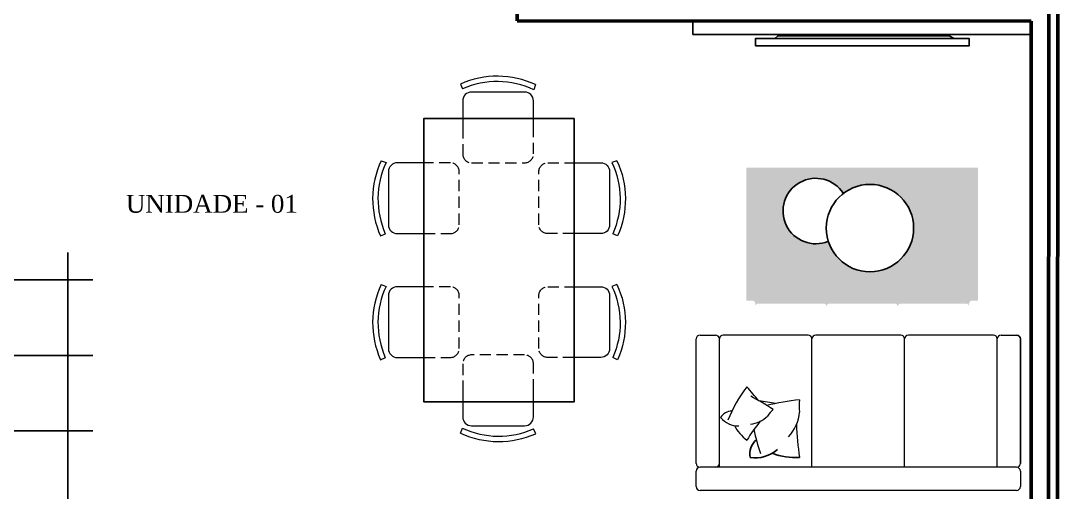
# Model space of a CAD drawing. Header units: centimetres. Extents: x -48696 to 156237, y -5617 to 29024.
# Drawn here: x 88149 to 88731, y 12545 to 12809 of the extents above; entities that cross this region are included whole.
import ezdxf

# ---------------------------------------------------------------- set-up
doc = ezdxf.new("R2010")
doc.units = ezdxf.units.CM
doc.linetypes.add('HIDDEN', pattern=[9.525, 6.35, -3.175])
for name, color, linetype in [('01', 1, 'Continuous'), ('ACESSORIOS', 2, 'Continuous'), ('Piso', 55, 'Continuous'), ('PN010', 1, 'Continuous'), ('Portas-Cotas', 2, 'Continuous')]:
    doc.layers.add(name, color=color, linetype=linetype)
for name, color, linetype, lineweight in [('Hachura', 1, 'Continuous', 9), ('Moveis', 1, 'Continuous', 9), ('Nível Fachada', 7, 'Continuous', 70), ('Parede Baixa', 5, 'Continuous', 50)]:
    doc.layers.add(name, color=color, linetype=linetype, lineweight=lineweight)
doc.styles.add('Valéria', font='romantic.ttf', dxfattribs={"height": 10})

# ---------------------------------------------------------------- blocks, each defined once
blk = doc.blocks.new('cad')
at = {"layer": 'Moveis', "linetype": 'HIDDEN'}
for p, q in [((48757.25, 6115.68), (48727.25, 6115.68)), ((48722.25, 6110.68), (48722.25, 6095.68)), ((48762.25, 6095.68), (48762.25, 6110.68))]:
    blk.add_line(p, q, dxfattribs=at)
at = {"layer": 'Moveis'}
for p, q in [((48722.25, 6095.68), (48722.25, 6080.68)), ((48762.25, 6080.68), (48762.25, 6095.68)), ((48721.06, 6071.53), (48722.05, 6074.38)), ((48727.25, 6075.68), (48757.25, 6075.68)), ((48763.54, 6071.19), (48762.31, 6073.93))]:
    blk.add_line(p, q, dxfattribs=at)
at = {"layer": 'Moveis', "linetype": 'HIDDEN'}
for centre, start, end in [((48727.25, 6110.68), 90, 180), ((48757.25, 6110.68), 0, 90)]:
    blk.add_arc(centre, 5, start, end, dxfattribs=at)
at = {"layer": 'Moveis'}
for centre, radius, start, end in [((48727.25, 6080.68), 5, 180, 270), ((48757.25, 6080.68), 5, 270, 0), ((48742.67, 6118.15), 48.39, 244.77162, 293.94946), ((48742.67, 6118.15), 51.39, 245.13103, 293.96091)]:
    blk.add_arc(centre, radius, start, end, dxfattribs=at)

msp = doc.modelspace()

# ---------------------------------------------------------------- hatches: boundary and pattern name
at = {"layer": 'Nível Fachada', "transparency": 33554687}
h = msp.add_hatch(dxfattribs=at)
h.set_pattern_fill('DSTAR', color=55, scale=6.666667, angle=270, pattern_type=2)
h.set_pattern_definition([(270, (91478.0515, 29666.526), (6.6666667, -6.6666667), [1.2666667, -5.4]), (126.2538, (91478.05154, 29663.99284), (53.333285785, -73.333365732), [1.2400733, -122.7670933]), (341.5651, (91476.5849, 29666.0595), (-13.33333623, 6.66665602), [1.2649133, -19.81694]), (198.4349, (91478.9849, 29665.2595), (-13.33333623, -6.66665602), [1.2649133, -19.81694]), (55.4915, (91476.58488, 29664.4595), (-59.999965726, -86.6666869946), [1.2944333, -128.14882]), (199.6538, (91477.5182, 29664.79284), (-73.333347571, -26.666634982), [0.9910733, -98.1160533]), (270, (91478.0515, 29664.993), (6.6666667, -6.6666667), [1, -5.6666667]), (344.0546, (91478.0515, 29665.5262), (26.66666751, -6.66666593), [0.97068, -47.5633867]), (123.6901, (91477.1182, 29665.2595), (6.66667556, -13.33333039), [0.96148, -23.0755267]), (56.3099, (91477.5182, 29665.7262), (6.66667556, 13.33333039), [0.96148, -23.0755267]), (303.6901, (91480.8515, 29661.4595), (-6.66667556, 13.33333039), [0.96148, -23.0755267]), (236.3099, (91480.4515, 29661.9262), (-6.66667556, -13.33333039), [0.96148, -23.0755267]), (15.9454, (91481.3849, 29661.6595), (-26.66666751, -6.66666593), [0.97068, -47.5633867]), (90, (91481.385, 29662.193), (-6.6666667, 6.6666667), [1, -5.6666667]), (160.3462, (91480.85154, 29662.39284), (73.333347571, -26.666634982), [0.9910733, -98.1160533]), (304.5085, (91479.9182, 29662.72618), (59.999965726, -86.6666869946), [1.2944333, -128.14882]), (161.5651, (91482.3182, 29661.9262), (13.33333623, -6.66665602), [1.2649133, -19.81694]), (18.4349, (91479.9182, 29661.1262), (13.33333623, 6.66665602), [1.2649133, -19.81694]), (233.7462, (91481.38488, 29663.19284), (-53.333285785, -73.333365732), [1.2400733, -122.7670933]), (90, (91481.385, 29660.6595), (-6.6666667, 6.6666667), [1.2666667, -5.4])])
edge = h.paths.add_edge_path()
edge.add_arc((88625.76324, 12692.85899), 24.51304, 180, 540)
edge = h.paths.add_edge_path()
edge.add_arc((88595.34523, 12702.44101), 18.38478, 392.48787942, 652.54205058)
edge.add_arc((88625.76324, 12692.85899), 24.51304, 127.46396379, 197.5659662, ccw=False)
edge = h.paths.add_edge_path()
edge.add_arc((88603.04292, 12648.82488), 1.66667, 450, 539.99924286)
edge.add_arc((88599.70958, 12648.82488), 1.66667, 360.00075714, 450)
edge.add_line((88599.70958, 12650.49155), (88563.04292, 12650.49155))
edge.add_arc((88563.04292, 12648.82488), 1.66667, 450, 540)
edge.add_line((88561.37625, 12648.82488), (88561.37625, 12650.49155))
edge.add_arc((88559.70958, 12650.49155), 1.66667, 360, 450)
edge.add_line((88559.70958, 12652.15822), (88556.37625, 12652.15822))
edge.add_line((88556.37625, 12652.15822), (88556.37625, 12726.82488))
edge.add_line((88556.37625, 12726.82488), (88686.37625, 12726.82488))
edge.add_line((88686.37625, 12726.82488), (88686.37625, 12652.15822))
edge.add_line((88686.37625, 12652.15822), (88683.04292, 12652.15822))
edge.add_arc((88683.04292, 12650.49155), 1.66667, 450, 540)
edge.add_line((88681.37625, 12650.49155), (88681.37625, 12648.82488))
edge.add_arc((88679.70958, 12648.82488), 1.66667, 360, 450)
edge.add_line((88679.70958, 12650.49155), (88643.04292, 12650.49155))
edge.add_arc((88643.04292, 12648.82488), 1.66667, 450, 539.99924286)
edge.add_arc((88639.70958, 12648.82488), 1.66667, 360.00075714, 450)
edge.add_line((88639.70958, 12650.49155), (88603.04292, 12650.49155))
at = {"layer": 'Piso'}
h = msp.add_hatch(dxfattribs=at)
h.set_pattern_fill('ANSI37', color=256, scale=13.333333, angle=45)
h.set_pattern_definition([(90, (104600.872, 683.397), (-42.33333, 3e-14), []), (180, (104600.872, 683.397), (-3e-14, -42.33333), [])])
edge = h.paths.add_edge_path()
edge.add_line((87949.35064, 12679.46628), (87949.35064, 12541.84112))
edge.add_line((87949.35064, 12541.84112), (88017.85864, 12541.84112))
edge.add_line((88017.85864, 12541.84112), (88017.85864, 12533.53712))
edge.add_line((88017.85864, 12533.53712), (88019.93464, 12533.53712))
edge.add_line((88019.93464, 12533.53712), (88019.93464, 12470.21912))
edge.add_line((88019.93464, 12470.21912), (88017.85864, 12470.21912))
edge.add_line((88017.85864, 12470.21912), (88017.85864, 12461.91512))
edge.add_line((88017.85864, 12461.91512), (87949.35064, 12461.91512))
edge.add_line((87949.35064, 12461.91512), (87949.34921, 12459.46476))
edge.add_line((87949.34921, 12459.46476), (88009.38562, 12459.42974))
edge.add_line((88009.38562, 12459.42974), (88009.35063, 12399.42975))
edge.add_line((88009.35063, 12399.42975), (88189.38561, 12399.42975))
edge.add_line((88189.38561, 12399.42975), (88189.38561, 12455.34482))
edge.add_line((88189.38561, 12455.34482), (88187.60595, 12455.34482))
edge.add_line((88187.60595, 12455.34482), (88187.60595, 12450.76149))
edge.add_line((88187.60595, 12450.76149), (88115.55045, 12450.76149))
edge.add_line((88115.55045, 12450.76149), (88116.56429, 12518.85626))
edge.add_line((88116.56429, 12518.85626), (88113.81429, 12518.85626))
edge.add_line((88113.81429, 12518.85626), (88113.81429, 12515.84482))
edge.add_line((88113.81429, 12515.84482), (88111.98095, 12515.84482))
edge.add_line((88111.98095, 12515.84482), (88111.98095, 12520.42815))
edge.add_line((88111.98095, 12520.42815), (88116.56429, 12520.42815))
edge.add_line((88116.56429, 12520.42815), (88116.56429, 12525.01149))
edge.add_line((88116.56429, 12525.01149), (88189.46959, 12525.01149))
edge.add_line((88189.46959, 12525.01149), (88189.46959, 12679.10081))
edge.add_line((88189.46959, 12679.10081), (87949.38016, 12679.46626))

# ---------------------------------------------------------------- linework, layer by layer
for p, q in [((88561.47587, 12795.16874), (88561.47587, 12799.19467)), ((88681.47587, 12795.16874), (88681.47587, 12799.19467)), ((88716.17454, 12758.06532), (88716.17454, 12750.70976))]:
    msp.add_line(p, q)
at = {"layer": '01', "color": 1}
for centre, radius, start, end in [((88568.81339, 12566.01198), 10.51151, 130.55199163, 190.13604272), ((88561.38566, 12582.66182), 18.72871, 261.03124185, 311.41312595), ((88583.91283, 12599.07468), 34.98737, 248.28525858, 273.7469733)]:
    msp.add_arc(centre, radius, start, end, dxfattribs=at)
at = {"layer": 'ACESSORIOS'}
for p, q in [((88526.26307, 12801.52649), (88526.26307, 12808.58172)), ((88716.18557, 12801.52649), (88716.18557, 12809.01753)), ((88716.18557, 12801.52649), (88526.26307, 12801.52649))]:
    msp.add_line(p, q, dxfattribs=at)
at = {"layer": 'Hachura'}
for p, q in [((88530.37394, 12632.81698), (88539.04061, 12632.81698)), ((88591.04061, 12632.81698), (88543.37394, 12632.81698)), ((88643.04061, 12632.81698), (88595.37394, 12632.81698)), ((88695.04061, 12632.81698), (88647.37394, 12632.81698)), ((88699.37394, 12632.81698), (88708.04061, 12632.81698)), ((88528.20727, 12560.81698), (88528.20727, 12630.65031)), ((88541.20727, 12558.65031), (88541.20727, 12630.65031)), ((88593.20727, 12558.65031), (88593.20727, 12630.65031)), ((88645.20727, 12558.65031), (88645.20727, 12630.65031)), ((88697.20727, 12558.65031), (88697.20727, 12630.65031)), ((88593.20727, 12558.65031), (88593.20727, 12610.65031)), ((88593.20727, 12558.65031), (88593.20727, 12610.65031)), ((88528.20727, 12547.81698), (88528.20727, 12556.48364)), ((88708.04061, 12558.65031), (88530.37394, 12558.65031)), ((88710.20727, 12556.48364), (88710.20727, 12547.81698)), ((88708.04061, 12545.65031), (88530.37394, 12545.65031))]:
    msp.add_line(p, q, dxfattribs=at)
for centre, radius, start, end in [((88530.37394, 12630.65031), 2.16667, 90, 180), ((88539.04061, 12630.65031), 2.16667, 0, 90), ((88543.37394, 12630.65031), 2.16667, 90, 180), ((88591.04061, 12630.65031), 2.16667, 0, 90), ((88595.37394, 12630.65031), 2.16667, 90, 180), ((88643.04061, 12630.65031), 2.16667, 0, 90), ((88647.37394, 12630.65031), 2.16667, 90, 180), ((88695.04061, 12630.65031), 2.16667, 0, 90), ((88699.37394, 12630.65031), 2.16667, 90, 180), ((88616.46146, 12557.33407), 75.67371, 142.20029432, 158.54973444), ((88412.07491, 12472.72109), 195.10581, 39.19158971, 42.17504393), ((88480.7651, 12450.87935), 166.95377, 57.11667589, 62.13583719), ((88523.36691, 12320.05431), 278.72258, 79.78218554, 81.71195035), ((88618.18569, 12360.20732), 238.50538, 97.70727171, 102.18934391), ((88624.9576, 12593.09142), 38.91306, 174.88888677, 185.11111323), ((88548.25523, 12582.76468), 7.35806, 89.9613958, 149.5454469), ((88551.89017, 12594.99814), 13.1101, 220.44064603, 270.82253013), ((88557.00274, 12598.65988), 15.91749, 276.16118653, 314.96641388), ((88590.43297, 12571.58801), 27.23914, 134.29829094, 144.52051741), ((88563.52833, 12591.3863), 22.73927, 316.75178236, 355.5570097), ((88571.34012, 12593.46253), 24.49116, 207.69466276, 233.15637748), ((88646.88786, 12517.62377), 106.32456, 141.05171291, 148.06627196), ((88666.44301, 12601.82184), 108.1053, 191.77341266, 199.14033026), ((88736.36106, 12587.02441), 151.89223, 181.64230873, 188.65686779), ((88530.37394, 12560.81698), 2.16667, 180, 270), ((88530.37394, 12556.48364), 2.16667, 90, 180), ((88539.04061, 12560.81698), 2.16667, 270, 0), ((88708.04061, 12560.81698), 2.16667, 270, 0), ((88708.04061, 12556.48364), 2.16667, 0, 90), ((88530.37394, 12547.81698), 2.16667, 180, 270), ((88708.04061, 12547.81698), 2.16667, 270, 0)]:
    msp.add_arc(centre, radius, start, end, dxfattribs=at)
at = {"layer": 'Parede Baixa'}
for p, q in [((88725.88911, 12319.63881), (88726.45464, 13289.24143)), ((88730.88911, 12319.63983), (88731.45464, 13289.23997)), ((88427.70832, 12824.18579), (88427.70832, 12809.18579)), ((88427.69957, 12809.18579), (88716.18557, 12809.01753)), ((88716.18557, 12809.01753), (88716.26006, 12319.65205))]:
    msp.add_line(p, q, dxfattribs=at)
at = {"layer": 'PN010'}
for p, q in [((88572.43408, 12799.19467), (88574.12974, 12800.85241)), ((88574.12974, 12800.85241), (88670.23795, 12800.85241)), ((88670.23795, 12800.85241), (88672.95333, 12799.19467)), ((88710.20727, 12630.65031), (88710.20727, 12560.81698))]:
    msp.add_line(p, q, dxfattribs=at)
msp.add_lwpolyline([(88561.47587, 12795.16874), (88561.47587, 12799.19467), (88681.47587, 12799.19467), (88681.47587, 12795.16874)], close=True, dxfattribs=at)
msp.add_lwpolyline([(88459.75766, 12754.34527), (88375.32433, 12754.34527), (88375.32433, 12595.41193), (88459.75766, 12595.41193), (88459.75766, 12754.34527)], dxfattribs=at)
msp.add_circle((88625.76324, 12692.85899), 24.51304, dxfattribs=at)
for centre, radius, start, end in [((88595.34523, 12702.44101), 18.38478, 32.48787942, 292.54205058), ((88708.04061, 12630.65031), 2.16667, 0, 90)]:
    msp.add_arc(centre, radius, start, end, dxfattribs=at)

# ---------------------------------------------------------------- block references
at = {"layer": 'Piso', "yscale": 0.9933333333333333, "zscale": 0.9933333333333333}
for p, xscale, rotation in [((136834.32956, 18804.41845), 0.9933333333333333, 180), ((82320.28448, 61126.94216), 0.9933333333333333, 270), ((94514.79751, 61126.94216), -0.9933333333333333, 90), ((82320.28448, 61057.40882), 0.9933333333333333, 270), ((94514.79751, 61057.40882), -0.9933333333333333, 90)]:
    msp.add_blockref('cad', p, dxfattribs=dict(at, xscale=xscale, rotation=rotation))
at = {"layer": 'Piso', "xscale": 0.9933333333333333, "yscale": 0.9933333333333333, "zscale": 0.9933333333333333}
msp.add_blockref('cad', (39999.70888, 6546.77345), dxfattribs=at)

# ---------------------------------------------------------------- texts
at = {"layer": 'Portas-Cotas', "insert": (88256.35359, 12711.49046), "char_height": 10, "attachment_point": 2, "style": 'Valéria'}
msp.add_mtext('{\\C12;UNIDADE - 01}', dxfattribs=at)

doc.saveas('drawing.dxf')
